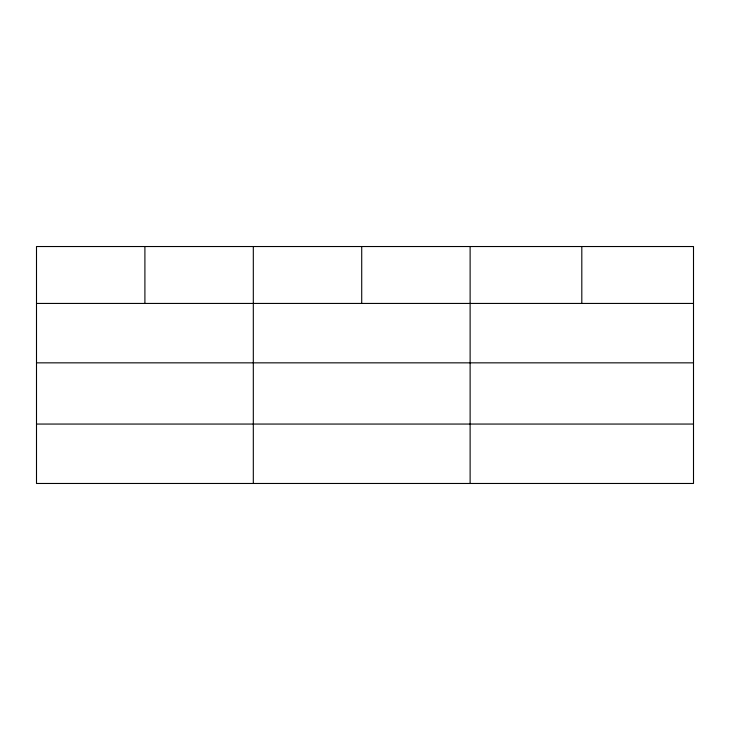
<?xml version="1.0" encoding="UTF-8"?>
<svg xmlns="http://www.w3.org/2000/svg" width="730" height="730" viewBox="0 0 730 730"><rect width="100%" height="100%" fill="white"/><g stroke="black" fill="none" stroke-linecap="round" stroke-linejoin="round"><path stroke-width="1.09" d="M693.5 362.846L693.5 246.53L36.5 246.53L36.5 483.47L693.5 483.47L693.5 362.846L36.5 362.846M36.5 303.434L693.5 303.434M36.5 424.057L693.5 424.057M581.81 246.53L581.81 303.434M470.12 246.53L470.12 483.47M361.715 246.53L361.715 303.434M253.31 246.53L253.31 483.47M144.905 246.53L144.905 303.434"/></g></svg>
